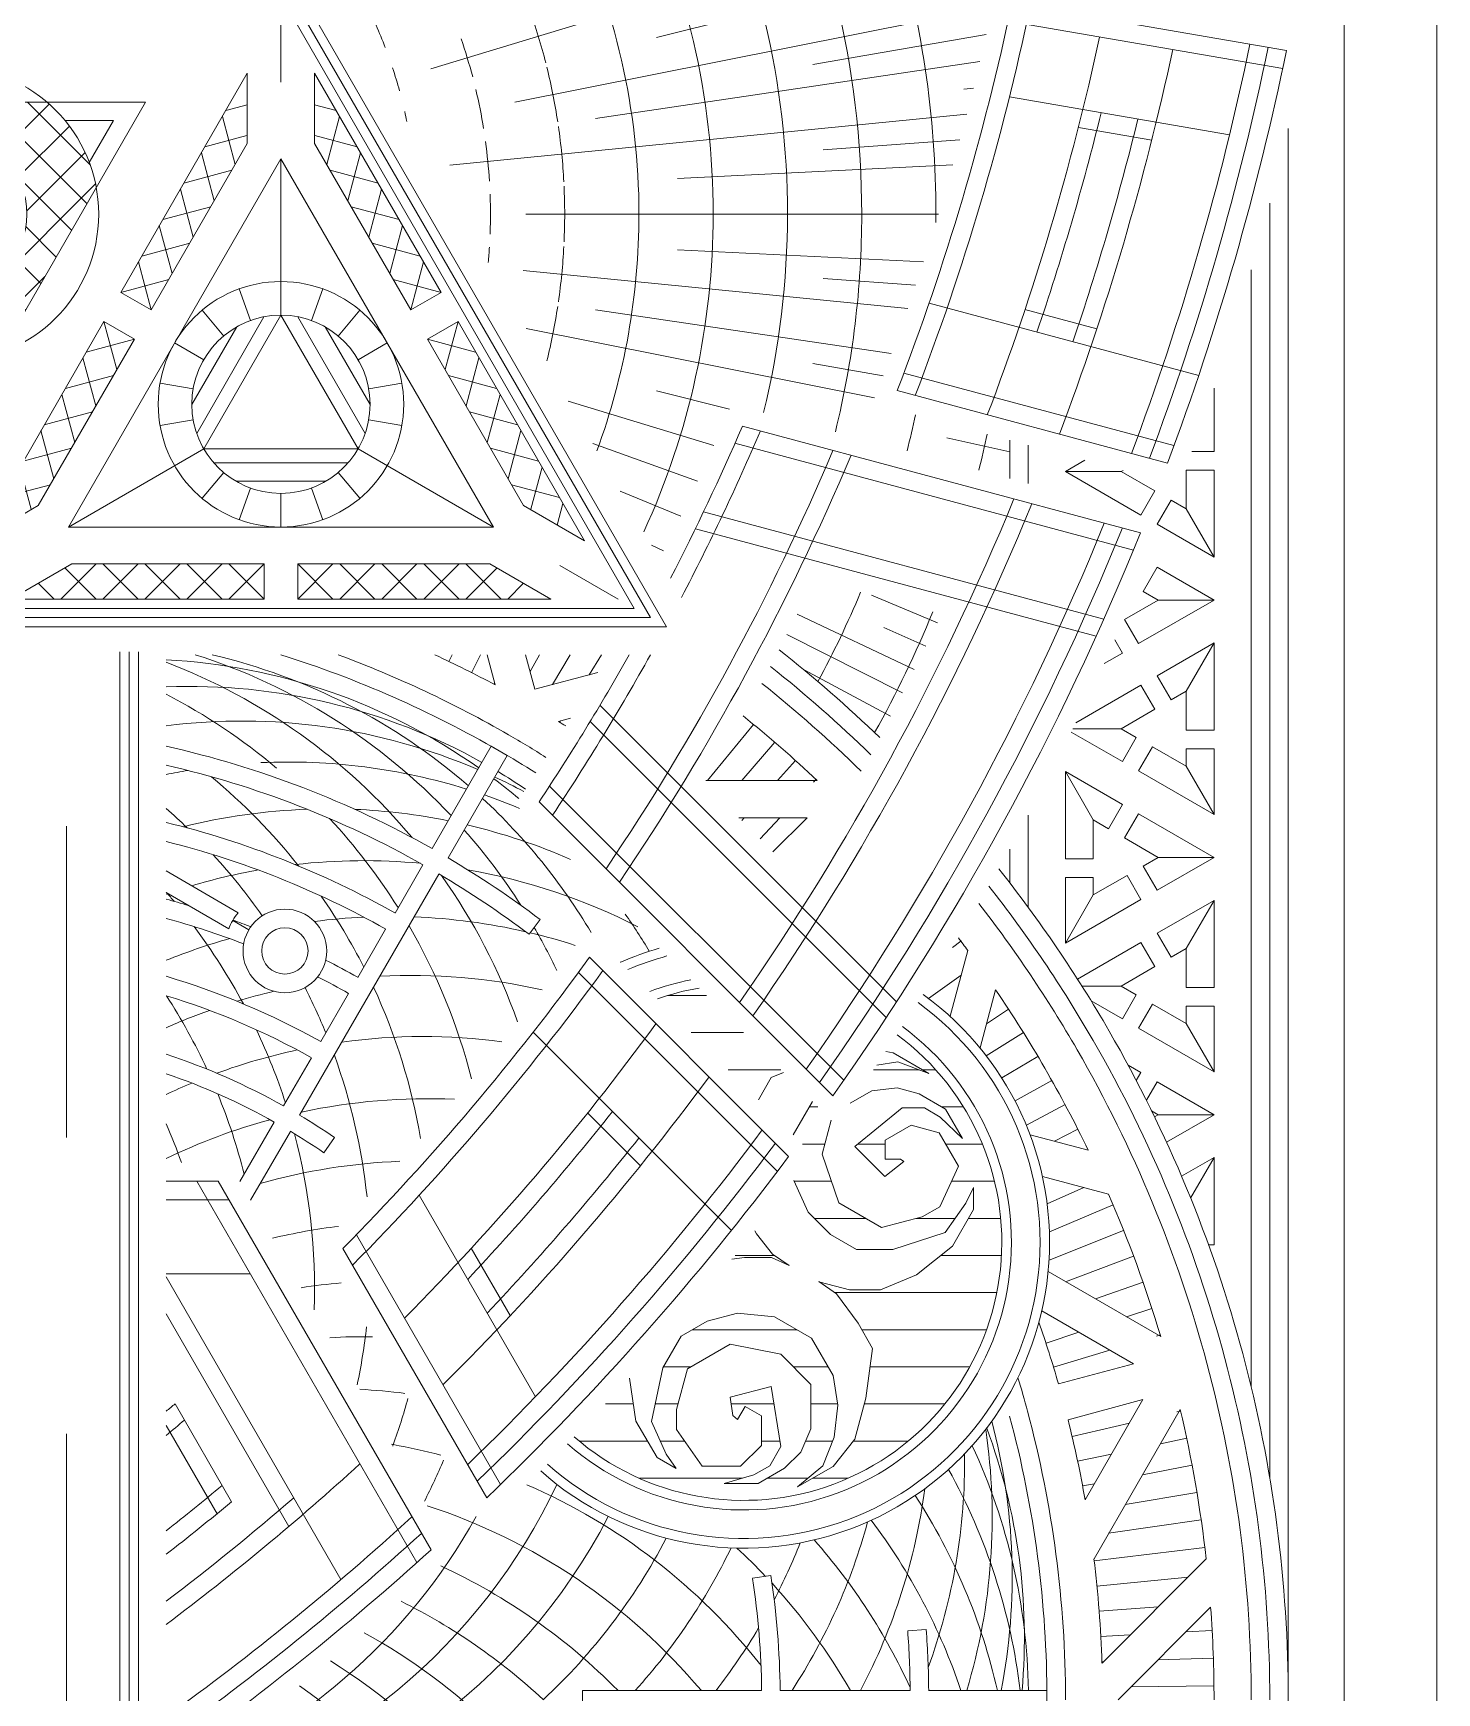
# Model space of a CAD drawing. Header units: inches. Extents: x -51 to 152, y -16 to 48.
# Drawn here: x 7.069 to 8.25, y -1.244 to 0.152 of the extents above; entities that cross this region are included whole.
import ezdxf

# ---------------------------------------------------------------- set-up
doc = ezdxf.new("R2010")
doc.units = ezdxf.units.IN
doc.header["$MEASUREMENT"] = 0
doc.layers.add('NOPLOT', color=40, linetype='Continuous', lineweight=5)

# ---------------------------------------------------------------- blocks, each defined once
blk = doc.blocks.new('Outline')
at = {"layer": 'NOPLOT', "color": 1}
blk.add_line((-1.25, 0), (-1.25, 2.3125), dxfattribs=at)
blk = doc.blocks.new('BG')
at = {"layer": 'NOPLOT'}
for p, q in [((-0.8046, -1.2585), (-0.8046, 0.3403)), ((-1.5732, 0.1223), (-1.1801, 0.2416)), ((-1.0859, 0.2231), (-1.3831, 0.1486)), ((-1.5024, 0.0943), (-1.1008, 0.1742)), ((-1.1059, 0.1511), (-1.2517, 0.1258)), ((-1.1111, 0.1284), (-1.4346, 0.0804)), ((-1.1165, 0.1061), (-1.1246, 0.1051)), ((-1.5571, 0.0413), (-1.1221, 0.0842)), ((-0.8515, 0.072), (-0.8515, 0)), ((-1.1278, 0.0626), (-1.2429, 0.0541)), ((-1.1337, 0.0414), (-1.3655, 0.03)), ((-1.4931, 0), (-1.1459, 0)), ((-0.8671, 0.0093), (-0.8671, 0)), ((-0.8671, -1.0632), (-0.8671, 0)), ((-0.8515, -1.4626), (-0.8515, 0)), ((-1.1586, -0.0402), (-1.3655, -0.03)), ((-1.4955, -0.0474), (-1.1718, -0.0793)), ((-1.1652, -0.0598), (-1.2429, -0.0541)), ((-0.8828, -0.9867), (-0.8828, -0.047)), ((-1.1856, -0.1173), (-1.4346, -0.0804)), ((-1.4928, -0.0962), (-1.1998, -0.1545)), ((-1.1926, -0.136), (-1.2517, -0.1258)), ((-1.3218, -0.164), (-1.3831, -0.1486)), ((-0.914, -0.1463), (-0.914, -0.1997)), ((-1.4575, -0.1575), (-1.3351, -0.1946)), ((-1.3487, -0.2246), (-1.4369, -0.1931)), ((-1.0859, -0.2), (-1.139, -0.1881)), ((-1.0859, -0.2225), (-1.0859, -0.1901)), ((-1.0703, -0.2267), (-1.0703, -0.1943)), ((-1.039, -0.2165), (-1.0226, -0.2071)), ((-0.914, -0.1997), (-0.9328, -0.1997)), ((-0.9755, -0.2532), (-1.039, -0.2165)), ((-0.9921, -0.2165), (-1.039, -0.2165)), ((-0.9921, -0.2165), (-0.9906, -0.2156)), ((-0.9637, -0.2329), (-0.9921, -0.2165)), ((-0.9374, -0.2153), (-0.9374, -0.2481)), ((-0.914, -0.2153), (-0.9374, -0.2153)), ((-0.914, -0.2153), (-0.914, -0.2887)), ((-1.4138, -0.2331), (-1.3628, -0.2542)), ((-0.9755, -0.2532), (-0.9637, -0.2329)), ((-0.9619, -0.261), (-0.9502, -0.2407)), ((-0.9374, -0.2481), (-0.9502, -0.2407)), ((-0.9374, -0.2481), (-0.914, -0.2887)), ((-0.914, -0.2887), (-0.9619, -0.261)), ((-1.3772, -0.2834), (-1.3875, -0.2786)), ((-0.9619, -0.2971), (-0.9736, -0.3174)), ((-0.914, -0.3248), (-0.9619, -0.2971)), ((-1.2023, -0.3207), (-1.1466, -0.3438)), ((-0.9609, -0.3248), (-0.9736, -0.3174)), ((-0.9893, -0.3412), (-0.9609, -0.3248)), ((-0.9776, -0.3614), (-0.914, -0.3248)), ((-0.9609, -0.3248), (-0.914, -0.3248)), ((-1.1664, -0.3832), (-1.2648, -0.3366)), ((-1.1565, -0.3635), (-1.1918, -0.3478)), ((-0.9776, -0.3614), (-0.9893, -0.3412)), ((-1.1763, -0.4028), (-1.2736, -0.3538)), ((-0.9911, -0.3693), (-0.9975, -0.3582)), ((-0.914, -0.3608), (-0.9619, -0.3885)), ((-0.9374, -0.4014), (-0.914, -0.3608)), ((-0.914, -0.4342), (-0.914, -0.3608)), ((-1.5553, -0.3708), (-1.558, -0.3763)), ((-1.5313, -0.3708), (-1.539, -0.3859)), ((-1.519, -0.3961), (-1.5258, -0.3708)), ((-1.4857, -0.3998), (-1.4934, -0.3708)), ((-1.4817, -0.3708), (-1.4896, -0.3849)), ((-1.4559, -0.3708), (-1.4708, -0.3958)), ((-1.4295, -0.3708), (-1.44, -0.3876)), ((-1.0066, -0.3782), (-0.9911, -0.3693)), ((-1.4857, -0.3998), (-1.4327, -0.3856)), ((-1.259, -0.3835), (-1.1862, -0.4225)), ((-0.9619, -0.3885), (-0.9502, -0.4088)), ((-1.5194, -0.3945), (-1.52, -0.3955)), ((-0.9755, -0.3963), (-1.0303, -0.428)), ((-0.9755, -0.3963), (-0.9637, -0.4166)), ((-0.9374, -0.4014), (-0.9502, -0.4088)), ((-0.9374, -0.4342), (-0.9374, -0.4014)), ((-0.9637, -0.4166), (-0.9921, -0.433)), ((-1.4657, -0.4268), (-1.4557, -0.4241)), ((-1.4641, -0.4264), (-1.4648, -0.4274)), ((-1.3016, -0.4294), (-1.3404, -0.4766)), ((-1.2837, -0.4444), (-1.3114, -0.4766)), ((-1.0342, -0.4358), (-0.9911, -0.4607)), ((-0.9921, -0.433), (-1.0328, -0.433)), ((-0.9921, -0.433), (-0.9794, -0.4404)), ((-0.9911, -0.4607), (-0.9794, -0.4404)), ((-0.914, -0.4342), (-0.9374, -0.4342)), ((-1.2662, -0.4598), (-1.2813, -0.4766)), ((-0.9776, -0.4685), (-0.9658, -0.4482)), ((-0.9658, -0.4482), (-0.9374, -0.4646)), ((-0.9374, -0.4646), (-0.9374, -0.4498)), ((-0.914, -0.4498), (-0.9374, -0.4498)), ((-0.914, -0.5052), (-0.914, -0.4498)), ((-1.039, -0.5425), (-1.039, -0.4691)), ((-1.039, -0.4691), (-0.9911, -0.4968)), ((-1.0156, -0.5097), (-1.039, -0.4691)), ((-0.9776, -0.4685), (-0.914, -0.5052)), ((-0.9374, -0.4646), (-0.914, -0.5052)), ((-1.248, -0.4766), (-1.3417, -0.4766)), ((-1.249, -0.4756), (-1.2512, -0.478)), ((-0.9911, -0.4968), (-1.0028, -0.5171)), ((-1.2565, -0.5079), (-1.314, -0.5079)), ((-1.3094, -0.5079), (-1.3115, -0.5103)), ((-1.2793, -0.5079), (-1.2961, -0.5257)), ((-1.2852, -0.5366), (-1.2565, -0.5079)), ((-1.0703, -0.5834), (-1.0703, -0.5057)), ((-1.0156, -0.5425), (-1.0156, -0.5097)), ((-1.0156, -0.5097), (-1.0028, -0.5171)), ((-0.9776, -0.5046), (-0.9893, -0.5249)), ((-0.9776, -0.5046), (-0.914, -0.5413)), ((-0.9893, -0.5249), (-0.9609, -0.5413)), ((-1.0859, -0.5627), (-1.0859, -0.5343)), ((-1.039, -0.5425), (-1.0156, -0.5425)), ((-0.9609, -0.5413), (-0.9736, -0.5486)), ((-0.914, -0.5413), (-0.9619, -0.5689)), ((-0.9609, -0.5413), (-0.914, -0.5413)), ((-1.039, -0.6134), (-1.039, -0.5581)), ((-1.039, -0.5581), (-1.0156, -0.5581)), ((-0.9872, -0.5564), (-1.0156, -0.5728)), ((-1.0156, -0.5728), (-1.0156, -0.5581)), ((-0.9755, -0.5767), (-0.9872, -0.5564)), ((-0.9619, -0.5689), (-0.9736, -0.5486)), ((-1.0156, -0.5728), (-1.039, -0.6134)), ((-0.9755, -0.5767), (-1.039, -0.6134)), ((-0.914, -0.5774), (-0.9619, -0.605)), ((-0.9374, -0.6179), (-0.914, -0.5774)), ((-0.914, -0.6507), (-0.914, -0.5774)), ((-1.1271, -0.6118), (-1.134, -0.617)), ((-0.9755, -0.6128), (-1.0289, -0.6437)), ((-0.9755, -0.6128), (-0.9637, -0.6331)), ((-0.9619, -0.605), (-0.9502, -0.6253)), ((-1.1361, -0.675), (-1.1213, -0.6195)), ((-0.9374, -0.6179), (-0.9502, -0.6253)), ((-0.9374, -0.6507), (-0.9374, -0.6179)), ((-1.1268, -0.6403), (-1.1542, -0.66)), ((-0.9637, -0.6331), (-0.9921, -0.6495)), ((-1.1109, -0.7016), (-1.0978, -0.6527)), ((-0.9921, -0.6495), (-1.0252, -0.6495)), ((-0.9921, -0.6495), (-0.9794, -0.6569)), ((-0.914, -0.6507), (-0.9374, -0.6507)), ((-1.0869, -0.6691), (-1.1054, -0.6812)), ((-1.0174, -0.662), (-0.9911, -0.6772)), ((-0.9911, -0.6772), (-0.9794, -0.6569)), ((-0.9776, -0.685), (-0.9658, -0.6647)), ((-0.9658, -0.6647), (-0.9374, -0.6811)), ((-0.9374, -0.6811), (-0.9374, -0.6664)), ((-0.914, -0.6664), (-0.9374, -0.6664)), ((-0.914, -0.7217), (-0.914, -0.6664)), ((-1.136, -0.6744), (-1.1361, -0.6745)), ((-0.9374, -0.6811), (-0.914, -0.7217)), ((-1.0744, -0.6887), (-1.1057, -0.7082)), ((-0.9776, -0.685), (-0.914, -0.7217)), ((-1.1902, -0.7047), (-1.1841, -0.7056)), ((-1.1841, -0.7056), (-1.154, -0.723)), ((-1.0622, -0.7087), (-1.0927, -0.7267)), ((-1.2867, -0.7265), (-1.2764, -0.7223)), ((-1.1802, -0.7133), (-1.1979, -0.716)), ((-1.154, -0.723), (-1.1802, -0.7133)), ((-0.9755, -0.7223), (-0.9863, -0.716)), ((-0.9755, -0.7223), (-0.9794, -0.7291)), ((-1.2975, -0.7453), (-1.2867, -0.7265)), ((-1.202, -0.7377), (-1.2201, -0.7482)), ((-1.1808, -0.7352), (-1.202, -0.7377)), ((-1.1623, -0.7402), (-1.1808, -0.7352)), ((-1.0506, -0.7289), (-1.0814, -0.7462)), ((-0.9619, -0.7301), (-0.9709, -0.7456)), ((-0.914, -0.7578), (-0.9619, -0.7301)), ((-1.2519, -0.7467), (-1.2681, -0.7747)), ((-1.2162, -0.7845), (-1.1766, -0.7521)), ((-1.1766, -0.7521), (-1.1578, -0.7521)), ((-1.1401, -0.753), (-1.1623, -0.7402)), ((-1.1578, -0.7521), (-1.1445, -0.7598)), ((-1.1257, -0.7779), (-1.1401, -0.753)), ((-1.0394, -0.7493), (-1.0719, -0.7667)), ((-1.2361, -0.7625), (-1.2437, -0.791)), ((-1.169, -0.7666), (-1.1908, -0.7792)), ((-1.1452, -0.773), (-1.169, -0.7666)), ((-1.1445, -0.7598), (-1.1257, -0.7779)), ((-0.9609, -0.7578), (-0.9665, -0.7545)), ((-0.964, -0.7596), (-0.9609, -0.7578)), ((-0.9609, -0.7578), (-0.914, -0.7578)), ((-0.954, -0.7809), (-0.914, -0.7578)), ((-1.1908, -0.7792), (-1.1908, -0.7951)), ((-1.129, -0.8011), (-1.1452, -0.773)), ((-1.0688, -0.7746), (-1.0199, -0.7877)), ((-1.0286, -0.77), (-1.0484, -0.78)), ((-1.2437, -0.791), (-1.2299, -0.832)), ((-1.191, -0.8097), (-1.2162, -0.7845)), ((-1.1908, -0.7951), (-1.178, -0.7951)), ((-1.178, -0.7951), (-1.178, -0.7951)), ((-1.178, -0.7951), (-1.1751, -0.7972)), ((-0.914, -0.7939), (-0.9413, -0.8096)), ((-0.9337, -0.8279), (-0.914, -0.7939)), ((-0.914, -0.8672), (-0.914, -0.7939)), ((-1.1751, -0.7972), (-1.191, -0.8097)), ((-1.1751, -0.7972), (-1.1751, -0.7972)), ((-1.1751, -0.7972), (-1.1751, -0.7972)), ((-1.1449, -0.8352), (-1.129, -0.8011)), ((-1.0584, -0.8097), (-1.0029, -0.8246)), ((-1.0578, -0.8099), (-1.0579, -0.81)), ((-1.2676, -0.8131), (-1.2556, -0.8398)), ((-1.1228, -0.8323), (-1.1164, -0.819)), ((-1.1164, -0.819), (-1.1164, -0.8376)), ((-1.0237, -0.819), (-1.0544, -0.8329)), ((-1.2299, -0.832), (-1.1938, -0.8528)), ((-1.1596, -0.8436), (-1.1449, -0.8352)), ((-1.1403, -0.8568), (-1.1228, -0.8323)), ((-1.1164, -0.8376), (-1.1341, -0.8683)), ((-0.999, -0.8335), (-1.0525, -0.8563)), ((-1.2556, -0.8398), (-1.2368, -0.8586)), ((-1.1938, -0.8528), (-1.1596, -0.8436)), ((-1.299, -0.8581), (-1.3005, -0.8555)), ((-1.2857, -0.875), (-1.299, -0.8581)), ((-1.2368, -0.8586), (-1.215, -0.8712)), ((-1.1843, -0.8712), (-1.1403, -0.8568)), ((-0.9901, -0.8551), (-1.0528, -0.8801)), ((-1.3197, -0.8794), (-1.3091, -0.8779)), ((-1.3091, -0.8779), (-1.2864, -0.8779)), ((-1.2864, -0.8779), (-1.2715, -0.8847)), ((-1.2715, -0.8847), (-1.2857, -0.875)), ((-1.215, -0.8712), (-1.1843, -0.8712)), ((-1.1341, -0.8683), (-1.1643, -0.8925)), ((-0.9817, -0.8768), (-1.0389, -0.8983)), ((-0.914, -0.8672), (-0.9186, -0.8672)), ((-1.1643, -0.8925), (-1.1947, -0.9052)), ((-0.9589, -0.9445), (-1.0536, -0.8898)), ((-1.2466, -0.8981), (-1.2317, -0.9086)), ((-1.2454, -0.8987), (-1.2466, -0.8981)), ((-1.2209, -0.9052), (-1.2454, -0.8987)), ((-1.1947, -0.9052), (-1.2209, -0.9052)), ((-0.9737, -0.8987), (-1.0138, -0.9128)), ((-1.2317, -0.9086), (-1.2136, -0.9332)), ((-0.9663, -0.9208), (-0.9877, -0.9278)), ((-1.3407, -0.9315), (-1.3625, -0.9441)), ((-1.315, -0.9247), (-1.3407, -0.9315)), ((-1.284, -0.9278), (-1.315, -0.9247)), ((-1.2527, -0.9458), (-1.284, -0.9278)), ((-1.2136, -0.9332), (-1.2013, -0.9544)), ((-0.9819, -0.9673), (-1.0589, -0.9228)), ((-1.3625, -0.9441), (-1.3779, -0.9707)), ((-1.2346, -0.9773), (-1.2527, -0.9458)), ((-1.0277, -0.9409), (-1.0554, -0.9499)), ((-0.9593, -0.9431), (-0.9624, -0.944)), ((-1.3211, -0.9509), (-1.3572, -0.9717)), ((-1.2787, -0.9594), (-1.3211, -0.9509)), ((-1.2534, -0.9847), (-1.2787, -0.9594)), ((-1.2013, -0.9544), (-1.2071, -0.9963)), ((-1.0016, -0.9559), (-1.049, -0.9702)), ((-1.3779, -0.9707), (-1.3874, -1.016)), ((-1.3572, -0.9717), (-1.3663, -1.0059)), ((-1.2307, -1.0022), (-1.2346, -0.9773)), ((-1.0449, -0.9842), (-0.9819, -0.9673)), ((-1.4005, -1.0156), (-1.406, -0.9794)), ((-1.3213, -0.9956), (-1.2868, -0.9864)), ((-1.2868, -0.9864), (-1.2785, -1.0369)), ((-1.2534, -1.0221), (-1.2534, -0.9847)), ((-1.3191, -1.011), (-1.3213, -0.9956)), ((-1.3087, -1.0032), (-1.3151, -1.0142)), ((-1.2949, -1.0111), (-1.3087, -1.0032)), ((-1.2337, -1.0291), (-1.2307, -1.0022)), ((-1.2071, -0.9963), (-1.2163, -1.0308)), ((-1.0368, -1.0144), (-0.9738, -0.9975)), ((-0.9738, -0.9975), (-1.0225, -1.0818)), ((-1.3827, -1.0463), (-1.4005, -1.0156)), ((-1.3874, -1.016), (-1.375, -1.0434)), ((-1.3663, -1.0059), (-1.3663, -1.0228)), ((-1.3151, -1.0142), (-1.3191, -1.011)), ((-1.3151, -1.0142), (-1.3151, -1.0142)), ((-1.3151, -1.0142), (-1.3151, -1.0142)), ((-1.3151, -1.0142), (-1.3151, -1.0142)), ((-1.2949, -1.0362), (-1.2949, -1.0111)), ((-0.9852, -1.0173), (-1.0334, -1.0286)), ((-0.9425, -1.0058), (-1.015, -1.1315)), ((-0.9421, -1.0072), (-0.9453, -1.0079)), ((-1.3663, -1.0228), (-1.3448, -1.0536)), ((-1.2618, -1.0417), (-1.2534, -1.0221)), ((-1.2432, -1.0532), (-1.2337, -1.0291)), ((-1.2163, -1.0308), (-1.2345, -1.0537)), ((-0.937, -1.0299), (-0.9591, -1.0346)), ((-1.3666, -1.0556), (-1.3827, -1.0463)), ((-1.375, -1.0434), (-1.3666, -1.0556)), ((-1.3124, -1.0536), (-1.2949, -1.0362)), ((-1.2785, -1.0369), (-1.2879, -1.0532)), ((-1.2754, -1.0553), (-1.2618, -1.0417)), ((-1.0002, -1.0433), (-1.0288, -1.0494)), ((-1.3448, -1.0536), (-1.3124, -1.0536)), ((-1.3012, -1.0609), (-1.3264, -1.0681)), ((-1.2879, -1.0532), (-1.3012, -1.0609)), ((-1.2976, -1.0681), (-1.2754, -1.0553)), ((-1.2646, -1.071), (-1.2432, -1.0532)), ((-1.2345, -1.0537), (-1.2646, -1.071)), ((-0.9325, -1.0528), (-0.9742, -1.0607)), ((-1.3264, -1.0681), (-1.2976, -1.0681)), ((-1.0147, -1.0683), (-1.0246, -1.0702)), ((-1.0227, -1.0807), (-1.0217, -1.0805)), ((-0.9284, -1.0758), (-0.9887, -1.0858)), ((-0.9248, -1.0988), (-1.0027, -1.11)), ((-0.9217, -1.122), (-1.0148, -1.1333)), ((-1.0082, -1.2192), (-0.9206, -1.1316)), ((-0.9358, -1.1468), (-1.0125, -1.1544)), ((-0.9608, -1.1718), (-1.0106, -1.1756)), ((-0.9948, -1.25), (-0.9169, -1.1721)), ((-0.9845, -1.1955), (-1.0095, -1.1969)), ((-0.9156, -1.1917), (-0.9377, -1.1929)), ((-1.0071, -1.2181), (-1.0083, -1.2181)), ((-0.9146, -1.215), (-0.9614, -1.2165)), ((-0.9141, -1.2383), (-0.9839, -1.2391))]:
    blk.add_line(p, q, dxfattribs=at)
at = {"layer": 'NOPLOT', "linetype": 'Continuous'}
for p, q in [((-1.3737, -0.6575), (-1.3411, -0.6575)), ((-1.3541, -0.6887), (-1.3099, -0.6887)), ((-1.3228, -0.72), (-1.2786, -0.72)), ((-1.2006, -0.72), (-1.1621, -0.72)), ((-1.1592, -0.72), (-1.1482, -0.72)), ((-1.2545, -0.7512), (-1.2474, -0.7512)), ((-1.1431, -0.7512), (-1.1248, -0.7512)), ((-1.2603, -0.7825), (-1.2414, -0.7825)), ((-1.2137, -0.7825), (-1.1908, -0.7825)), ((-1.1398, -0.7825), (-1.1089, -0.7825)), ((-1.2673, -0.8137), (-1.236, -0.8137)), ((-1.1349, -0.8137), (-1.0987, -0.8137)), ((-1.2504, -0.845), (-1.2073, -0.845)), ((-1.1647, -0.845), (-1.1318, -0.845)), ((-1.1206, -0.845), (-1.0935, -0.845)), ((-1.3171, -0.8762), (-1.2838, -0.8762)), ((-1.144, -0.8762), (-1.0929, -0.8762)), ((-1.2333, -0.9075), (-1.0968, -0.9075)), ((-1.3532, -0.9387), (-1.265, -0.9387)), ((-1.2104, -0.9387), (-1.1055, -0.9387)), ((-1.3774, -0.97), (-1.3542, -0.97)), ((-1.2681, -0.97), (-1.2388, -0.97)), ((-1.2035, -0.97), (-1.1196, -0.97)), ((-1.4262, -1.0012), (-1.4026, -1.0012)), ((-1.3843, -1.0012), (-1.3651, -1.0012)), ((-1.3205, -1.0012), (-1.2844, -1.0012)), ((-1.2534, -1.0012), (-1.2308, -1.0012)), ((-1.2084, -1.0012), (-1.1406, -1.0012)), ((-1.4482, -1.0325), (-1.3907, -1.0325)), ((-1.3799, -1.0325), (-1.3596, -1.0325)), ((-1.2949, -1.0325), (-1.2792, -1.0325)), ((-1.2578, -1.0325), (-1.2351, -1.0325)), ((-1.2177, -1.0325), (-1.1714, -1.0325)), ((-1.3976, -1.0637), (-1.3112, -1.0637)), ((-1.29, -1.0637), (-1.2559, -1.0637)), ((-1.252, -1.0637), (-1.222, -1.0637))]:
    blk.add_line(p, q, dxfattribs=at)
at = {"layer": 'NOPLOT'}
for centre, radius, start, end in [((-1.9765, 0), 0.766, 0, 27.4788), ((-1.9765, 0), 0.7035, 0, 26.7562), ((-1.9765, 0), 0.641, 0, 26.2095), ((-1.9765, 0), 0.5785, 0, 25.8917), ((-1.9765, 0), 0.8285, 0, 17.0067), ((-1.9765, 0), 0.516, 14.2723, 19.4777), ((-1.9765, 0), 0.391, 21.0063, 23.9937), ((-1.9765, 0), 0.4535, 14.7502, 18.9998), ((-1.9765, 0), 0.391, 15.3813, 18.3687), ((-1.9765, 0), 0.516, 8.6473, 13.8527), ((-1.9765, 0), 0.4535, 9.1252, 13.3748), ((-1.9765, 0), 0.391, 11.5048, 12.7437), ((-1.9765, 0), 0.516, 3.0223, 8.2277), ((-1.9765, 0), 0.4535, 3.5002, 7.7498), ((-1.9765, 0), 0.4535, 0, 2.1248), ((-1.9765, 0), 0.516, 0, 2.6027), ((-1.9765, 0), 0.4535, 357.8752, 360), ((-1.9765, 0), 0.516, 357.3973, 360), ((-1.9765, 0), 0.5785, 339.8636, 360), ((-1.9765, 0), 0.641, 335.3425, 360), ((-1.9765, 0), 0.7035, 346.2727, 360), ((-1.9765, 0), 0.766, 346.1689, 360), ((-1.9765, 0), 0.8285, 359.5125, 360), ((-1.9765, 0), 0.4535, 354.8496, 356.4998), ((-1.9765, 0), 0.516, 351.7723, 356.9777), ((-1.9765, 0), 0.516, 346.1473, 351.3527), ((-1.9765, 0), 0.8285, 346.0807, 348.2435), ((-1.9765, 0), 0.891, 346.0048, 348.0158), ((-1.9765, 0), 0.8285, 331.6585, 337.4137), ((-1.9765, 0), 0.891, 330.6811, 337.9486), ((-1.8232, -0.8799), 0.5057, 54.9539, 86.9021), ((-1.9242, -0.8528), 0.5057, 43.2783, 72.4251), ((-1.8728, -0.8631), 0.5057, 49.0709, 76.7903), ((-1.9765, -1.25), 0.9219, 60, 72.5026), ((-1.9765, -1.25), 0.9375, 60, 69.6911), ((-1.9765, -1.25), 0.9687, 61.8197, 65.1734), ((-1.9765, -1.25), 1.125, 46.0161, 51.7518), ((-1.9765, -0.8494), 0.5057, 39.9518, 69.0707), ((-1.9765, -1.25), 1.1094, 45.7842, 51.5911), ((-1.7762, -0.9031), 0.5057, 60.8853, 92.2294), ((-2.0288, -0.8528), 0.5057, 49.8774, 62.5727), ((-1.9765, -1.25), 1.0938, 45.5838, 51.4263), ((-1.7326, -0.9322), 0.5057, 66.8262, 97.1845), ((-1.9765, -1.25), 0.9687, 57.7557, 58.1803), ((-1.9765, -1.25), 1.0625, 46.711, 51.1722), ((-1.9765, -1.25), 0.9375, 57.7519, 60), ((-1.9765, -1.25), 0.9219, 57.7614, 60), ((-1.6932, -0.9667), 0.5057, 99.598, 101.7111), ((-2.0802, -0.8631), 0.5057, 38.4558, 50.402), ((-1.6932, -0.9667), 0.5057, 72.7381, 92.6226), ((-1.7326, -0.9322), 0.5057, 61.9667, 65.0461), ((-1.7762, -0.9031), 0.5057, 56.0208, 59.1147), ((-1.8232, -0.8799), 0.5057, 50.1203, 53.1739), ((-2.1298, -0.8799), 0.5057, 45.9558, 48.6705), ((-1.6587, -1.0061), 0.5057, 92.098, 104.0442), ((-1.6587, -1.0061), 0.5057, 78.5797, 87.5482), ((-1.8728, -0.8631), 0.5057, 30.7438, 47.2619), ((-1.6932, -0.9667), 0.5057, 67.3517, 70.9291), ((-2.0288, -0.8528), 0.5057, 32.1713, 42.902), ((-1.6587, -1.0061), 0.5057, 66.3074, 76.7217), ((-1.9242, -0.8528), 0.5057, 32.4518, 41.4203), ((-2.1298, -0.8799), 0.5057, 34.9081, 42.3787), ((-1.6296, -1.0497), 0.5057, 84.598, 96.5442), ((-1.6296, -1.0497), 0.5057, 100.1213, 106.6371), ((-1.9765, -0.8494), 0.5057, 19.6033, 35.402), ((-1.6296, -1.0497), 0.5057, 62.8502, 80.0482), ((-1.9765, -1.25), 1.125, 30, 38.424), ((-1.6296, -1.0497), 0.5057, 109.0147, 109.2006), ((-2.1768, -0.9031), 0.5057, 39.9754, 41.0597), ((-1.9765, -1.25), 1.1094, 30, 38.0999), ((-2.0802, -0.8631), 0.5057, 26.993, 34.8787), ((-1.9765, -1.25), 1.0938, 30, 37.7726), ((-2.1768, -0.9031), 0.5057, 28.1486, 36.8941), ((-1.6064, -1.0967), 0.5057, 92.6213, 97.3569), ((-2.0288, -0.8528), 0.5057, 14.3281, 30.1501), ((-1.6064, -1.0967), 0.5057, 77.098, 87.8287), ((-1.9242, -0.8528), 0.5057, 25.3293, 29.9704), ((-1.8232, -0.8799), 0.5057, 30.8995, 35.1208), ((-1.6064, -1.0967), 0.5057, 105.6059, 112.0064), ((-1.6064, -1.0967), 0.5057, 72.1786, 76.6374), ((-1.9765, -1.25), 1.0625, 36.3972, 37.1077), ((-1.3098, -0.8651), 0.2574, 106.042, 113.729), ((-1.3098, -0.8651), 0.2494, 105.0141, 113.0077), ((-1.5896, -1.1463), 0.5057, 77.417, 93.007), ((-1.6064, -1.0967), 0.5057, 67.5504, 67.5761), ((-1.5896, -1.1463), 0.5057, 103.2026, 106.8514), ((-2.1298, -0.8799), 0.5057, 22.1883, 26.9391), ((-2.0802, -0.8631), 0.5057, 9.7217, 24.8554), ((-1.3098, -0.8651), 0.2253, 101.4039, 110.5055), ((-1.3098, -0.8651), 0.2172, 99.9823, 109.5349), ((-1.9765, -1.25), 1.0625, 30, 34.2069), ((-1.5896, -1.1463), 0.5057, 109.6275, 114.0806), ((-2.2204, -0.9322), 0.5057, 24.8758, 32.8725), ((-1.3098, -0.8651), 0.2574, 228.3968, 54.0695), ((-1.3098, -0.8651), 0.2494, 228.5041, 53.9622), ((-1.3098, -0.8651), 0.2253, 228.83, 53.6364), ((-2.1768, -0.9031), 0.5057, 17.8834, 25.3725), ((-1.5793, -1.1977), 0.5057, 82.4986, 97.8117), ((-1.3098, -0.8651), 0.2172, 228.9402, 53.5262), ((-1.9765, -1.25), 1.1094, 15, 30), ((-1.9765, -1.25), 1.125, 15, 30), ((-1.5793, -1.1977), 0.5057, 102.1275, 110.1242), ((-2.1298, -0.8799), 0.5057, 6.009, 19.9116), ((-1.9765, -1.25), 1.0938, 15, 30), ((-1.9765, -1.25), 1.0625, 25.7931, 30), ((-1.5793, -1.1977), 0.5057, 112.695, 115.3558), ((-2.2204, -0.9322), 0.5057, 14.2358, 22.305), ((-1.5759, -1.25), 0.5057, 87.4368, 102.1166), ((-1.5759, -1.25), 0.5057, 105.195, 115.7863), ((-2.2598, -0.9667), 0.5057, 19.4907, 23.4501), ((-2.1768, -0.9031), 0.5057, 357.8479, 14.805), ((-1.5793, -1.3023), 0.5057, 92.2479, 105.7642), ((-1.9765, -1.25), 1.0625, 16.711, 23.6028), ((-1.5896, -1.3537), 0.5057, 96.9497, 103.3546), ((-1.6064, -1.4033), 0.5057, 94.7759, 98.6319), ((-1.9765, -1.25), 0.9687, 15.9242, 19.1403), ((-1.6296, -1.4503), 0.5057, 89.1812, 93.2227), ((-2.1298, -0.8799), 0.5057, 348.0074, 353.6134), ((-1.9765, -1.25), 1.1094, 0, 15), ((-1.9765, -1.25), 1.125, 0, 15), ((-1.9765, -1.25), 1.0938, 0, 15), ((-1.6587, -1.4939), 0.5057, 82.752, 87.0802), ((-1.9765, -1.25), 0.9375, 15, 16.795), ((-2.0802, -0.8631), 0.5057, 340.072, 344.7), ((-1.5896, -1.1463), 0.5057, 349.0709, 14.965), ((-1.9765, -1.25), 0.9219, 0, 15), ((-1.9765, -1.25), 0.9375, 0, 15), ((-1.9765, -1.25), 0.9687, 9.9961, 14.0758), ((-1.9765, -1.25), 1.0625, 6.3972, 13.289), ((-1.6064, -1.0967), 0.5057, 343.2783, 8.423), ((-1.5793, -1.1977), 0.5057, 354.9539, 20.3896), ((-1.6932, -1.5333), 0.5057, 79.928, 80.0892), ((-2.0802, -0.8631), 0.5057, 339.9108, 340.072), ((-1.6932, -1.5333), 0.5057, 75.3, 79.928), ((-1.6296, -1.0497), 0.5057, 339.9518, 0.7327), ((-1.5759, -1.25), 0.5057, 0.8853, 24.9932), ((-2.0288, -0.8528), 0.5057, 332.9198, 337.248), ((-1.5793, -1.3023), 0.5057, 6.8261, 29.1005), ((-1.9242, -0.8528), 0.5057, 284.703, 334.703), ((-1.6932, -1.5333), 0.5057, 38.1059, 66.6014), ((-1.6587, -1.0061), 0.5057, 332.1713, 352.4496), ((-1.7326, -1.5678), 0.5057, 40.0884, 71.9926), ((-1.5896, -1.3537), 0.5057, 12.7381, 33.0021), ((-1.8728, -0.8631), 0.5057, 278.7528, 332.5906), ((-1.9765, -0.8494), 0.5057, 290.9694, 330.8188), ((-1.6932, -0.9667), 0.5057, 326.993, 344.6627), ((-1.6064, -1.4033), 0.5057, 18.5797, 36.9863), ((-1.8232, -0.8799), 0.5057, 312.9519, 332.4078), ((-1.6296, -1.4503), 0.5057, 24.598, 41.4452), ((-1.7762, -0.9031), 0.5057, 317.8834, 334.3083), ((-1.6587, -1.4939), 0.5057, 43.4262, 47.2672), ((-1.7326, -0.9322), 0.5057, 332.4754, 338.4263), ((-1.7762, -1.5969), 0.5057, 44.5508, 65.2895), ((-1.9765, -1.25), 0.9687, 1.8197, 7.0275), ((-1.6587, -1.4939), 0.5057, 29.8499, 42.5246), ((-1.8232, -1.6201), 0.5057, 47.0481, 63.5826), ((-1.9765, -1.25), 1.0625, 0, 4.2069), ((-1.8728, -1.6369), 0.5057, 30.195, 61.2045), ((-1.7326, -0.9322), 0.5057, 322.1883, 329.3941), ((-1.9242, -1.6472), 0.5057, 22.695, 58.1994), ((-1.9765, -1.6506), 0.5057, 15.195, 54.6229)]:
    blk.add_arc(centre, radius, start, end, dxfattribs=at)
blk = doc.blocks.new('*U38')
at = {"layer": 'NOPLOT'}
for p, q in [((-0.1759, 0.0148), (-0.2272, -0.0148)), ((-0.0142, -0.0148), (-0.0142, 0.0148)), ((0.0142, -0.0148), (0.0142, 0.0148)), ((0.1759, 0.0148), (0.2272, -0.0148))]:
    blk.add_line(p, q, dxfattribs=at)
at = {"layer": 'NOPLOT', "linetype": 'Continuous'}
for p, q in [((-0.1852, -0.0148), (-0.1556, 0.0148)), ((-0.1499, -0.0148), (-0.1202, 0.0148)), ((-0.1202, -0.0148), (-0.1499, 0.0148)), ((-0.1145, -0.0148), (-0.0849, 0.0148)), ((-0.0849, -0.0148), (-0.1145, 0.0148)), ((-0.0791, -0.0148), (-0.0495, 0.0148)), ((-0.0495, -0.0148), (-0.0791, 0.0148)), ((-0.0438, -0.0148), (-0.0142, 0.0148)), ((-0.0142, -0.0148), (-0.0438, 0.0148)), ((0.0438, -0.0148), (0.0142, 0.0148)), ((0.0142, -0.0148), (0.0438, 0.0148)), ((0.0791, -0.0148), (0.0495, 0.0148)), ((0.0495, -0.0148), (0.0791, 0.0148)), ((0.1145, -0.0148), (0.0849, 0.0148)), ((0.0849, -0.0148), (0.1145, 0.0148)), ((0.1499, -0.0148), (0.1202, 0.0148)), ((0.1202, -0.0148), (0.1499, 0.0148)), ((0.1852, -0.0148), (0.1556, 0.0148)), ((-0.1556, -0.0148), (-0.1816, 0.0112)), ((0.1556, -0.0148), (0.1816, 0.0112)), ((-0.1909, -0.0148), (-0.2042, -0.0015)), ((0.1909, -0.0148), (0.2042, -0.0015)), ((-0.2269, -0.0148), (-0.227, -0.0147)), ((0.2269, -0.0148), (0.227, -0.0147))]:
    blk.add_line(p, q, dxfattribs=at)
at = {"layer": 'NOPLOT'}
for points in [[(-0.1759, 0.0148), (-0.0142, 0.0148)], [(0.1759, 0.0148), (0.0142, 0.0148)], [(-0.0142, -0.0148), (-0.2272, -0.0148)], [(0.0142, -0.0148), (0.2272, -0.0148)]]:
    blk.add_lwpolyline(points, dxfattribs=at)
blk = doc.blocks.new('*U39')
at = {"layer": 'NOPLOT', "color": 0, "linetype": 'ByBlock', "lineweight": -2, "transparency": 16777216}
for p, rotation in [((6.8709, 0.3946), 240), ((7.1291, 0.3946), 120)]:
    blk.add_blockref('*U38', p, dxfattribs=dict(at, rotation=rotation))
blk.add_blockref('*U38', (7, 0.171), dxfattribs=at)
blk = doc.blocks.new('Goddess')
at = {"layer": 'NOPLOT'}
for p, q in [((0, 0.2066), (0, 0.075)), ((-0.0256, 0.0705), (-0.0353, 0.0971)), ((0.0256, 0.0705), (0.0353, 0.0971)), ((-0.0143, 0.0736), (-0.0709, -0.0245)), ((-0.0482, 0.0574), (-0.0664, 0.0791)), ((0, 0.075), (-0.0649, -0.0375)), ((0, 0.075), (0.0649, -0.0375)), ((0.0143, 0.0736), (0.0709, -0.0245)), ((0.0482, 0.0574), (0.0664, 0.0791)), ((-0.0372, 0.0651), (-0.075, -0.0003)), ((0.0372, 0.0651), (0.075, -0.0003)), ((-0.0649, 0.0375), (-0.0895, 0.0517)), ((0.0649, 0.0375), (0.0895, 0.0517)), ((-0.0739, 0.013), (-0.1017, 0.0179)), ((0.0739, 0.013), (0.1017, 0.0179)), ((-0.0739, -0.013), (-0.1017, -0.0179)), ((0.0739, -0.013), (0.1017, -0.0179)), ((-0.1789, -0.1033), (-0.0649, -0.0375)), ((0.0649, -0.0375), (-0.0649, -0.0375)), ((0.1789, -0.1033), (0.0649, -0.0375)), ((0.0566, -0.0492), (-0.0566, -0.0492)), ((-0.0482, -0.0574), (-0.0664, -0.0791)), ((0.0378, -0.0648), (-0.0378, -0.0648)), ((0.0482, -0.0574), (0.0664, -0.0791)), ((-0.0256, -0.0705), (-0.0353, -0.0971)), ((0, -0.075), (0, -0.1033)), ((0.0256, -0.0705), (0.0353, -0.0971))]:
    blk.add_line(p, q, dxfattribs=at)
for points in [[(-0.1789, -0.1033), (0, 0.2066)], [(0.1789, -0.1033), (0, 0.2066)], [(0.1789, -0.1033), (-0.1789, -0.1033)]]:
    blk.add_lwpolyline(points, dxfattribs=at)
for radius in [0.1033, 0.075]:
    blk.add_circle((0, 0), radius, dxfattribs=at)
blk.add_blockref('*U39', (-7, -0.3201), dxfattribs=at)
blk = doc.blocks.new('Goddess_Core')
at = {"layer": 'NOPLOT'}
for p, q in [((0.1633, 0.0943), (-0.1633, 0.0943)), ((-0.1633, 0.0943), (0, -0.1886)), ((0.1633, 0.0943), (-0.1633, 0.0943)), ((-0.1633, 0.0943), (0, -0.1886)), ((0, -0.1886), (0.1633, 0.0943)), ((0, -0.1886), (0.1633, 0.0943)), ((-0.0956, 0.0787), (-0.1363, 0.0787)), ((-0.1363, 0.0787), (-0.1159, 0.0434)), ((0.1363, 0.0787), (0.0956, 0.0787)), ((0.1159, 0.0434), (0.1363, 0.0787)), ((-0.0204, -0.1221), (0, -0.1574)), ((0, -0.1574), (0.0204, -0.1221))]:
    blk.add_line(p, q, dxfattribs=at)
at = {"layer": 'NOPLOT', "linetype": 'Continuous'}
for p, q in [((-0.1195, 0.0322), (-0.0574, 0.0943)), ((-0.1116, 0.0048), (-0.0221, 0.0943)), ((-0.0357, 0.0524), (-0.0776, 0.0943)), ((-0.0105, 0.0625), (-0.0423, 0.0943)), ((-0.0214, 0.0596), (0.0133, 0.0943)), ((0.0337, 0.0537), (-0.0069, 0.0943)), ((0.0157, 0.0614), (0.0486, 0.0943)), ((0.114, 0.0088), (0.0284, 0.0943)), ((0.0393, 0.0497), (0.0822, 0.0925)), ((0.1166, 0.0414), (0.0638, 0.0943)), ((-0.0532, 0.0345), (-0.0964, 0.0777)), ((0.0555, 0.0305), (0.0991, 0.0741)), ((-0.0628, 0.0087), (-0.1103, 0.0562)), ((0.0633, 0.0029), (0.1123, 0.052)), ((-0.0478, -0.0416), (-0.12, 0.0305)), ((0.101, -0.0136), (0.0537, 0.0337)), ((-0.0987, -0.0177), (-0.0596, 0.0214)), ((-0.0254, -0.1211), (0.1211, 0.0254)), ((0.0881, -0.0361), (0.0625, -0.0105)), ((-0.0858, -0.0401), (-0.0614, -0.0157)), ((-0.001, -0.1238), (-0.0872, -0.0375)), ((-0.0728, -0.0625), (-0.0497, -0.0393)), ((0.0751, -0.0585), (0.0524, -0.0357)), ((-0.0599, -0.0849), (-0.0305, -0.0555)), ((0.0305, -0.12), (-0.0416, -0.0478)), ((0.0075, -0.1235), (0.0786, -0.0525)), ((0.0622, -0.0809), (0.0345, -0.0532)), ((-0.0469, -0.1073), (-0.0029, -0.0633)), ((0.0493, -0.1033), (0.0087, -0.0628))]:
    blk.add_line(p, q, dxfattribs=at)
at = {"layer": 'NOPLOT'}
for radius in [0.1238, 0.0634, 0.0634]:
    blk.add_circle((0, 0), radius, dxfattribs=at)
blk = doc.blocks.new('MasterSword_Half')
at = {"layer": 'NOPLOT'}
for points in [[(0, -4.9262, 0.10221), (0.1572, -4.1653), (0.1572, -2.8682)], [(0, -4.8858, 0.0973), (0.1416, -4.1653), (0.1416, -2.8682)], [(0, -4.9063, 0.099793), (0.1494, -4.1653), (0.1494, -2.8682)]]:
    blk.add_lwpolyline(points, format="xyb", dxfattribs=at)
blk = doc.blocks.new('A$C7CCE18EE')
at = {"layer": 'NOPLOT'}
for p, q in [((-0.4187, 0.2598), (-0.4987, 0.3059)), ((-0.4265, 0.2462), (-0.4987, 0.2879)), ((-0.4791, 0.1864), (-0.4322, 0.2676)), ((-0.4655, 0.1786), (-0.4187, 0.2598)), ((-0.4577, 0.1921), (-0.5196, 0.2278)), ((-0.4655, 0.1786), (-0.5196, 0.2098)), ((0.1973, -0.0958), (0.1504, -0.177)), ((0.1759, -0.1016), (0.357, -0.2061)), ((0.3528, -0.2758), (0.1447, -0.1557)), ((0.2525, -0.3414), (0.345, -0.3573)), ((-0.4915, -1.7387), (-0.4486, -1.813))]:
    blk.add_line(p, q, dxfattribs=at)
for points in [[(0.3432, -0.3729, 0.020999), (0.3577, -0.1885), (0.1837, -0.088), (0.1368, -0.1692), (0.2612, -0.241, -0.013802), (0.2507, -0.357), (0.3432, -0.3729)], [(0.2652, -0.1351, -0.012566), (0.2612, -0.241, -0.010494)], [(-0.4915, -1.8472, 0.008026), (-0.4364, -1.8029), (-0.4839, -1.7205, -0.001166), (-0.4915, -1.7268)]]:
    blk.add_lwpolyline(points, format="xyb", dxfattribs=at)
blk.add_lwpolyline([(0.2612, -0.241), (0.3514, -0.2931)], dxfattribs=at)
for radius, start, end in [(2.125, 353.2029, 359.0317), (2.1875, 353.1185, 358.1271), (2.125, 309.5292, 310.0722), (2.1875, 308.1911, 309.7816)]:
    blk.add_arc((-1.844, -0.1081), radius, start, end, dxfattribs=at)

msp = doc.modelspace()

# ---------------------------------------------------------------- linework, layer by layer
at = {"layer": 'NOPLOT'}
for p, q in [((7.2772, 0.1111), (7.2772, 0.1677)), ((7.8227, -0.0749), (8.0496, -0.1357)), ((7.9034, -0.0803), (7.9639, -0.0965)), ((7.8014, -0.1339), (8.0288, -0.1948)), ((7.6593, -0.1928), (7.9946, -0.2827)), ((7.6329, -0.2505), (7.9698, -0.3407)), ((7.626, -0.2648), (7.9633, -0.3552)), ((7.512, -0.2956), (7.561, -0.3239)), ((7.5457, -0.4132), (7.7953, -0.6627)), ((7.5374, -0.427), (7.7866, -0.6761)), ((7.4542, -0.4477), (7.4044, -0.5339)), ((7.4677, -0.4555), (7.4179, -0.5417)), ((7.4677, -0.4555), (7.4542, -0.4477)), ((7.5033, -0.4812), (7.7509, -0.7288)), ((7.0967, -0.777), (7.0967, -0.5151)), ((7.4101, -0.5553), (7.2929, -0.7583)), ((7.3966, -0.5475), (7.3732, -0.5881)), ((7.2366, -0.5944), (7.2501, -0.6023)), ((7.4954, -0.5936), (7.486, -0.606)), ((7.3653, -0.6016), (7.3419, -0.6422)), ((7.5276, -0.6381), (7.695, -0.8055)), ((7.3341, -0.6557), (7.3107, -0.6963)), ((7.4895, -0.6883), (7.6563, -0.8552)), ((7.3028, -0.7098), (7.2794, -0.7504)), ((7.2716, -0.764), (7.2427, -0.8141)), ((7.5353, -0.7563), (7.5798, -0.8007)), ((7.2851, -0.7718), (7.2517, -0.8297)), ((7.3134, -0.7898), (7.3222, -0.7769)), ((7.2063, -0.8136), (7.3916, -1.1346)), ((7.1806, -0.8293), (7.2334, -0.8293)), ((7.1806, -0.8918), (7.2514, -0.8918)), ((7.1806, -0.8941), (7.3277, -1.1489)), ((7.1806, -0.9254), (7.2839, -1.1042)), ((7.0967, -1.0263), (7.0967, -1.6653)), ((7.6741, -1.1479), (7.6895, -1.1456)), ((7.8203, -1.1909), (7.8047, -1.1921)), ((7.6817, -1.2422), (7.531, -1.2422)), ((7.531, -1.2578), (7.531, -1.2422)), ((7.8067, -1.2422), (7.6973, -1.2422)), ((7.9219, -1.2422), (7.8223, -1.2422)), ((7.9219, -1.2578), (7.9219, -1.2422))]:
    msp.add_line(p, q, dxfattribs=at)
for points in [[(7.6016, -0.3473), (7, 0.6947), (6.3984, -0.3473)], [(7.5881, -0.3395), (7, 0.6791), (6.4119, -0.3395)], [(7.5746, -0.3317), (7, 0.6634), (6.4254, -0.3317)]]:
    msp.add_lwpolyline(points, close=True, dxfattribs=at)
for points in [[(8.1235, 0.1378), (7.8924, 0.1775, -0.040372), (7.7958, -0.1485), (8.0234, -0.2095, 0.038618)], [(7.5369, -0.6253, -0.038126), (7.3293, -0.8704), (7.4504, -1.0801, 0.040977), (7.7045, -0.7929)]]:
    msp.add_lwpolyline(points, format="xyb", close=True, dxfattribs=at)
for points in [[(8.1203, 0.1225), (7.8891, 0.1623)], [(8.0756, 0.0668), (7.8903, 0.0986)], [(8.0101, 0.0622), (7.9483, 0.0728)], [(7.1806, -0.5526), (7.2411, -0.588)], [(7.1806, -0.5707), (7.2332, -0.6015)], [(7.3936, -0.8255), (7.4915, -0.9951)], [(7.3407, -0.8588), (7.462, -1.069)], [(7.4374, -0.8702), (7.4701, -0.9268)]]:
    msp.add_lwpolyline(points, dxfattribs=at)
for points in [[(7.6051, -0.3064, 0.017715), (7.6656, -0.1783), (8.0006, -0.2681, -0.057767), (7.7418, -0.7418), (7.4945, -0.4945, 0.018145), (7.5703, -0.3708, 0.018145)], [(7.1806, -0.8136), (7.2244, -0.8136), (7.4035, -1.1239, -0.030505), (7.1806, -1.3027, -0.030505)]]:
    msp.add_lwpolyline(points, format="xyb", dxfattribs=at)
for radius in [0.0352, 0.0195]:
    msp.add_circle((7.2805, -0.62), radius, dxfattribs=at)
for centre, radius, start, end in [((5.8281, 0.6114), 2.125, 338.9276, 348.1456), ((5.8281, 0.6114), 2.1875, 339.1017, 347.7963), ((5.8281, 0.6114), 2.3125, 339.4216, 348.3165), ((5.8281, 0.6114), 2.3281, 339.4592, 348.3295), ((5.8281, 0.6114), 2.25, 339.2661, 347.8645), ((5.8281, 0.6114), 2.2031, 341.1829, 346.1856), ((5.8281, 0.6114), 2.2344, 341.2363, 346.2426), ((5.8281, 0.6114), 2.0156, 332.397, 336.8056), ((5.8281, 0.6114), 2.0781, 325.9935, 337.0536), ((5.8281, 0.6114), 2.0937, 325.9105, 337.1133), ((5.8281, 0.6114), 2.2344, 325.2162, 337.6126), ((5.8281, 0.6114), 2.25, 325.1445, 337.6641), ((5.8281, 0.6114), 2.3125, 324.8675, 337.8634), ((5.8281, 0.6114), 2.3281, 324.8006, 337.9116), ((5.8281, 0.6114), 2.0156, 326.3389, 330.8369), ((7, -1.25), 0.8224, 60.5443, 77.3121), ((7, -1.25), 0.8068, 60.5549, 77.0622), ((7, -1.25), 0.7599, 60.5891, 76.2489), ((7, -1.25), 0.7443, 60.6015, 75.9543), ((7, -1.25), 0.8224, 52.9612, 59.4557), ((7, -1.25), 0.8068, 52.9612, 59.4452), ((7, -1.25), 0.6974, 73.3776, 74.9888), ((7, -1.25), 0.6818, 68.8647, 74.6364), ((7.2805, -0.62), 0.0508, 140.8421, 158.5415), ((7, -1.25), 0.6974, 68.8325, 70.1467), ((7, -1.25), 0.6974, 60.6419, 63.1675), ((7, -1.25), 0.6349, 60.7051, 73.4707), ((7, -1.25), 0.6818, 60.6566, 63.1353), ((5.8281, 0.6114), 2.125, 315.2556, 324.0374), ((7, -1.25), 0.6193, 60.7229, 73.0412), ((5.8281, 0.6114), 2.1875, 315.2333, 323.7772), ((7, -1.25), 0.5724, 60.7821, 71.6047), ((7, -1.25), 0.5568, 60.804, 71.0691), ((5.8281, 0.6114), 2.25, 314.8003, 323.5315), ((7, -1.25), 0.5724, 55.7467, 59.2179), ((5.8281, 0.6114), 2.2031, 316.8134, 321.6641), ((7, -1.25), 0.5568, 55.7467, 59.196), ((5.8281, 0.6114), 2.3125, 313.9922, 323.2993), ((5.8281, 0.6114), 2.3281, 313.8964, 323.2432), ((5.8281, 0.6114), 2.2344, 316.5714, 321.5705), ((5.8281, 0.6114), 2.25, 306.9496, 312.3442), ((5.8281, 0.6114), 2.2344, 307.2516, 310.7957), ((5.8281, 0.6114), 2.3125, 305.7935, 312.4016), ((5.8281, 0.6114), 2.3281, 305.5167, 312.3171), ((7, -1.25), 0.6818, 0.6566, 8.6118), ((7, -1.25), 0.6974, 0.6419, 8.6118), ((7, -1.25), 0.8068, 0.5548, 4.1188), ((7, -1.25), 0.8224, 0.5443, 4.1188)]:
    msp.add_arc(centre, radius, start, end, dxfattribs=at)

# ---------------------------------------------------------------- block references
at = {"color": 1, "xscale": -1}
msp.add_blockref('Outline', (7, 0), dxfattribs=at)
at = {"color": 1, "rotation": 180}
msp.add_blockref('Outline', (7, 0), dxfattribs=at)
at = {"layer": 'NOPLOT'}
for name, p in [('MasterSword_Half', (7, 2.5)), ('BG', (8.9765, 0)), ('A$C7CCE18EE', (7.6721, 0.7195)), ('Goddess_Core', (7, 0)), ('Goddess', (7.2772, -0.16))]:
    msp.add_blockref(name, p, dxfattribs=at)

doc.saveas('drawing.dxf')
